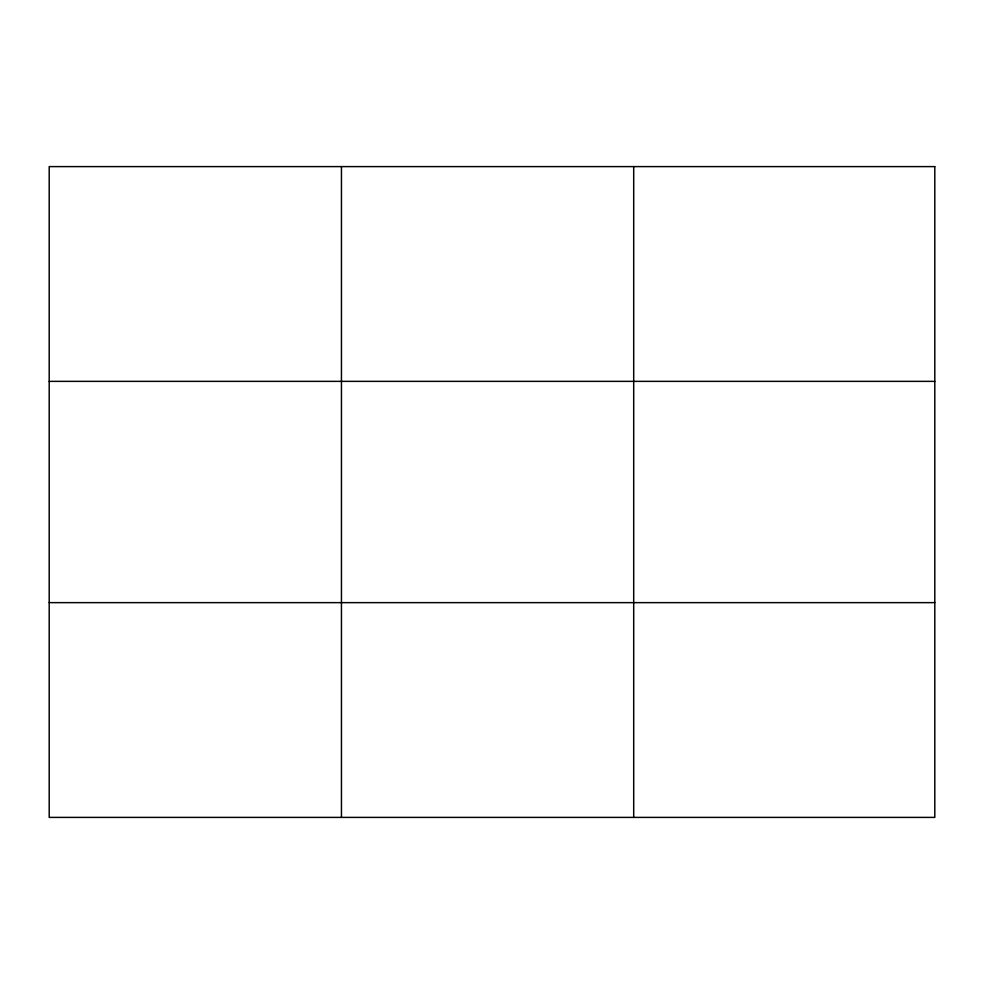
<?xml version="1.0" encoding="UTF-8"?>
<svg xmlns="http://www.w3.org/2000/svg" width="984" height="984" viewBox="0 0 984 984"><rect width="100%" height="100%" fill="white"/><g stroke="black" fill="none" stroke-linecap="round" stroke-linejoin="round"><path stroke-width="1.48" d="M341.448 817.396L341.448 166.603M633.696 817.396L633.696 166.603M49.2 381.362L934.8 381.362M49.2 602.639L934.8 602.639M934.8 166.603L934.8 817.396L49.2 817.396L49.2 166.603L934.8 166.603"/></g></svg>
